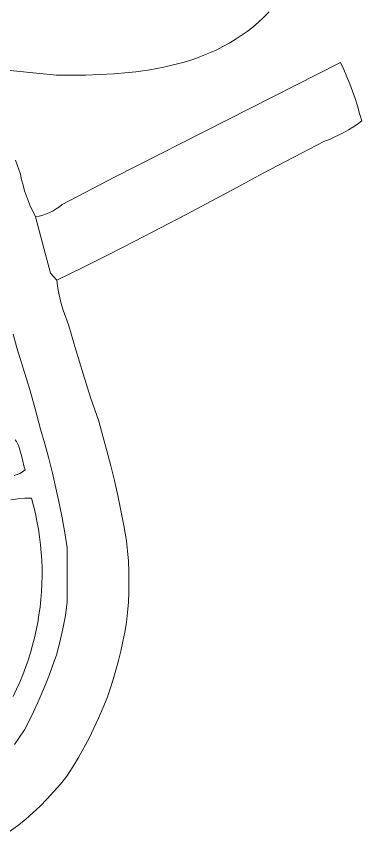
# Model space of a CAD drawing. Header units: inches. Extents: x 36.3 to 71.4, y 17.4 to 61.7.
# Drawn here: x 65.72 to 71.45, y 18.66 to 32.21 of the extents above; entities that cross this region are included whole.
import ezdxf

# ---------------------------------------------------------------- set-up
doc = ezdxf.new("R2010")
doc.units = ezdxf.units.IN
doc.header["$MEASUREMENT"] = 0
doc.layers.add('10_CLOSED_AREAS', color=7, linetype='CONTINUOUS', lineweight=18)

msp = doc.modelspace()

# ---------------------------------------------------------------- linework, layer by layer
at = {"layer": '10_CLOSED_AREAS'}
for points in [[(65.339, 31.331), (66.387, 31.227), (66.627, 31.227), (66.868, 31.23), (67.107, 31.238), (67.346, 31.251), (67.583, 31.272), (67.701, 31.285), (67.818, 31.3), (67.935, 31.318), (68.05, 31.338), (68.165, 31.36), (68.279, 31.386), (68.392, 31.414), (68.504, 31.445), (68.614, 31.479), (68.724, 31.517), (68.832, 31.558), (68.939, 31.603), (69.044, 31.651), (69.148, 31.703), (69.251, 31.759), (69.351, 31.82), (69.45, 31.884), (69.548, 31.954), (69.643, 32.027), (69.736, 32.106), (69.828, 32.189), (69.917, 32.277)], [(65.61, 18.662), (65.742, 18.761), (65.871, 18.865), (65.995, 18.974), (66.116, 19.087), (66.233, 19.205), (66.346, 19.327), (66.454, 19.453), (66.558, 19.583), (66.657, 19.738), (66.751, 19.894), (66.842, 20.054), (66.927, 20.216), (67.009, 20.379), (67.085, 20.546), (67.158, 20.714), (67.226, 20.884), (67.278, 21.037), (67.326, 21.192), (67.372, 21.347), (67.414, 21.503), (67.452, 21.66), (67.487, 21.818), (67.519, 21.977), (67.548, 22.136), (67.566, 22.305), (67.579, 22.475), (67.586, 22.645), (67.589, 22.815), (67.587, 22.985), (67.579, 23.155), (67.566, 23.324), (67.548, 23.494), (67.504, 23.745), (67.456, 23.995), (67.404, 24.245), (67.348, 24.493), (67.289, 24.741), (67.225, 24.988), (67.158, 25.234), (67.087, 25.479), (66.954, 25.872), (66.828, 26.268), (66.708, 26.666), (66.594, 27.066), (66.557, 27.156), (66.523, 27.248), (66.493, 27.341), (66.466, 27.436), (66.442, 27.531), (66.422, 27.626), (66.405, 27.723), (66.392, 27.82), (66.287, 27.94), (66.041, 28.874), (65.998, 28.957), (65.958, 29.043), (65.921, 29.13), (65.888, 29.218), (65.858, 29.307), (65.832, 29.398), (65.809, 29.489), (65.79, 29.582), (65.71, 29.818)], [(65.671, 26.925), (65.729, 26.696), (65.837, 26.361), (65.939, 26.025), (66.033, 25.686), (66.12, 25.345), (66.192, 25.103), (66.258, 24.859), (66.321, 24.614), (66.379, 24.368), (66.433, 24.121), (66.482, 23.874), (66.526, 23.625), (66.567, 23.375), (66.567, 22.478), (66.534, 22.255), (66.492, 22.032), (66.442, 21.812), (66.385, 21.593), (66.329, 21.434), (66.271, 21.275), (66.209, 21.118), (66.144, 20.963), (66.077, 20.808), (66.006, 20.655), (65.932, 20.503), (65.855, 20.353), (65.775, 20.23), (65.693, 20.109)], [(65.693, 20.109), (65.775, 20.23), (65.855, 20.353), (65.932, 20.503), (66.006, 20.655), (66.077, 20.808), (66.144, 20.963), (66.209, 21.118), (66.271, 21.275), (66.329, 21.434), (66.385, 21.593), (66.442, 21.812), (66.492, 22.032), (66.534, 22.255), (66.567, 22.478), (66.567, 23.375), (66.526, 23.625), (66.482, 23.874), (66.433, 24.121), (66.379, 24.368), (66.321, 24.614), (66.258, 24.859), (66.192, 25.103), (66.12, 25.345), (66.033, 25.686), (65.939, 26.025), (65.837, 26.361), (65.729, 26.696), (65.671, 26.925)], [(65.703, 25.171), (65.723, 25.141), (65.74, 25.109), (65.756, 25.076), (65.769, 25.041), (65.792, 24.967), (65.811, 24.89), (65.828, 24.814), (65.846, 24.74), (65.866, 24.671), (65.824, 24.639), (65.78, 24.613), (65.733, 24.594), (65.685, 24.579)], [(65.685, 24.579), (65.733, 24.594), (65.78, 24.613), (65.824, 24.639), (65.866, 24.671), (65.846, 24.74), (65.828, 24.814), (65.811, 24.89), (65.792, 24.967), (65.769, 25.041), (65.756, 25.076), (65.74, 25.109), (65.723, 25.141), (65.703, 25.171)], [(65.628, 24.175), (65.746, 24.188), (65.861, 24.199), (65.917, 24.202), (65.971, 24.203), (66.006, 24.075), (66.037, 23.946), (66.064, 23.817), (66.087, 23.688), (66.107, 23.559), (66.123, 23.429), (66.135, 23.299), (66.143, 23.169), (66.148, 23.039), (66.149, 22.909), (66.146, 22.779), (66.139, 22.65), (66.129, 22.521), (66.115, 22.392), (66.097, 22.264), (66.076, 22.136), (66.051, 22.009), (66.023, 21.883), (65.991, 21.758), (65.955, 21.633), (65.916, 21.51), (65.874, 21.387), (65.827, 21.266), (65.778, 21.146), (65.724, 21.027), (65.668, 20.909)], [(65.668, 20.909), (65.724, 21.027), (65.778, 21.146), (65.827, 21.266), (65.874, 21.387), (65.916, 21.51), (65.955, 21.633), (65.991, 21.758), (66.023, 21.883), (66.051, 22.009), (66.076, 22.136), (66.097, 22.264), (66.115, 22.392), (66.129, 22.521), (66.139, 22.65), (66.146, 22.779), (66.149, 22.909), (66.148, 23.039), (66.143, 23.169), (66.135, 23.299), (66.123, 23.429), (66.107, 23.559), (66.087, 23.688), (66.064, 23.817), (66.037, 23.946), (66.006, 24.075), (65.971, 24.203), (65.917, 24.202), (65.861, 24.199), (65.746, 24.188), (65.628, 24.175)]]:
    msp.add_lwpolyline(points, dxfattribs=at)
msp.add_lwpolyline([(66.041, 28.874), (66.287, 27.94), (66.392, 27.82), (66.825, 28.034), (67.256, 28.25), (67.685, 28.468), (68.113, 28.69), (68.54, 28.914), (68.966, 29.14), (69.39, 29.369), (69.813, 29.601), (70.831, 30.129), (70.914, 30.161), (70.995, 30.196), (71.074, 30.234), (71.152, 30.275), (71.229, 30.319), (71.304, 30.366), (71.377, 30.415), (71.449, 30.467), (71.415, 30.592), (71.379, 30.716), (71.339, 30.839), (71.297, 30.961), (71.251, 31.081), (71.203, 31.201), (71.151, 31.32), (71.097, 31.437), (67.352, 29.531), (66.484, 29.077), (66.435, 29.04), (66.383, 29.007), (66.33, 28.976), (66.275, 28.949), (66.219, 28.925), (66.161, 28.904), (66.101, 28.887)], close=True, dxfattribs=at)

doc.saveas('drawing.dxf')
